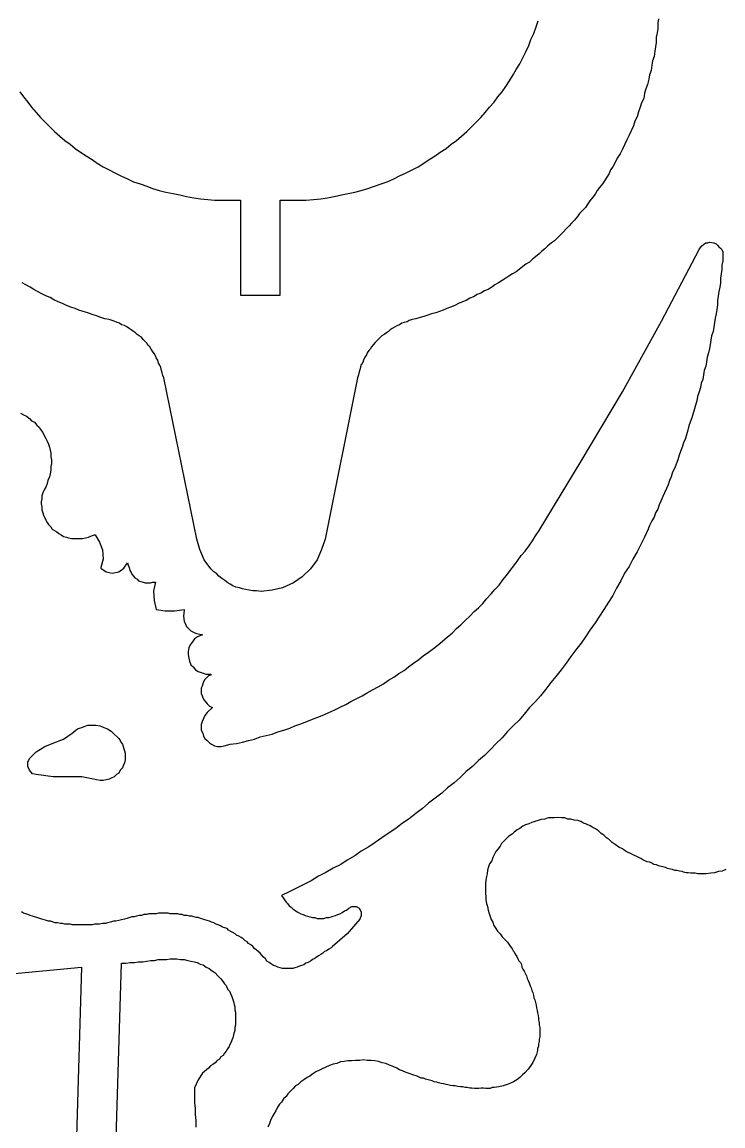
# Model space of a CAD drawing. Extents: x 2 to 225, y 2 to 117.
# Drawn here: x 110.46 to 137.07, y 33.56 to 75.49 of the extents above; entities that cross this region are included whole.
import ezdxf

# ---------------------------------------------------------------- set-up
doc = ezdxf.new("R2010")
doc.units = 0
doc.layers.add('DEFAULT_LAYER', color=1, linetype='CONTINUOUS')

msp = doc.modelspace()

# ---------------------------------------------------------------- linework, layer by layer
at = {"layer": 'DEFAULT_LAYER'}
for points in [[(110.373, 72.847), (110.513, 72.651), (110.681, 72.455), (110.821, 72.259), (110.989, 72.063), (111.157, 71.867), (111.325, 71.699), (111.522, 71.502), (111.69, 71.334), (111.886, 71.166), (112.082, 70.998), (112.278, 70.858), (112.474, 70.69), (112.67, 70.55), (112.894, 70.41), (113.118, 70.27), (113.314, 70.13), (113.538, 69.99), (113.762, 69.878), (113.986, 69.766), (114.21, 69.654), (114.462, 69.542), (114.686, 69.43), (114.938, 69.346), (115.191, 69.262), (115.415, 69.178), (115.667, 69.094), (115.919, 69.038), (116.199, 68.982), (116.451, 68.926), (116.703, 68.87), (116.983, 68.814), (117.235, 68.786), (117.515, 68.758), (117.767, 68.73), (118.047, 68.73), (118.748, 68.73), (118.748, 65.117), (120.26, 65.117), (120.26, 68.73), (120.96, 68.73), (121.24, 68.73), (121.52, 68.758), (121.8, 68.786), (122.052, 68.814), (122.305, 68.87), (122.585, 68.926), (122.837, 68.982), (123.089, 69.038), (123.341, 69.094), (123.593, 69.178), (123.845, 69.262), (124.097, 69.346), (124.321, 69.43), (124.573, 69.542), (124.797, 69.654), (125.049, 69.766), (125.273, 69.878), (125.497, 69.99), (125.721, 70.13), (125.918, 70.27), (126.142, 70.41), (126.338, 70.55), (126.562, 70.69), (126.758, 70.858), (126.954, 70.998), (127.15, 71.166), (127.346, 71.334), (127.514, 71.502), (127.71, 71.699), (127.878, 71.867), (128.046, 72.063), (128.214, 72.259), (128.382, 72.455), (128.522, 72.651), (128.69, 72.847), (128.83, 73.043), (128.97, 73.267), (129.11, 73.491), (129.222, 73.687), (129.362, 73.911), (129.475, 74.135), (129.587, 74.359), (129.699, 74.611), (129.783, 74.835), (129.895, 75.059), (129.979, 75.312), (130.063, 75.536)], [(134.628, 75.62), (134.6, 75.452), (134.6, 75.256), (134.572, 75.087), (134.544, 74.919), (134.544, 74.723), (134.516, 74.555), (134.488, 74.387), (134.46, 74.191), (134.404, 74.023), (134.376, 73.855), (134.348, 73.659), (134.292, 73.491), (134.264, 73.323), (134.208, 73.127), (134.152, 72.959), (134.096, 72.791), (134.068, 72.595), (133.984, 72.427), (133.928, 72.259), (133.872, 72.091), (133.816, 71.895), (133.732, 71.727), (133.676, 71.559), (133.592, 71.362), (133.508, 71.194), (133.424, 71.026), (133.34, 70.83), (133.256, 70.662), (133.172, 70.494), (133.06, 70.326), (132.975, 70.13), (132.891, 69.99), (132.807, 69.878), (132.751, 69.738), (132.667, 69.598), (132.583, 69.458), (132.499, 69.346), (132.387, 69.206), (132.303, 69.094), (132.219, 68.954), (132.135, 68.842), (132.023, 68.702), (131.939, 68.59), (131.855, 68.45), (131.743, 68.338), (131.631, 68.226), (131.547, 68.114), (131.435, 67.974), (131.323, 67.861), (131.239, 67.749), (131.127, 67.637), (131.015, 67.525), (130.903, 67.413), (130.791, 67.301), (130.679, 67.189), (130.567, 67.105), (130.427, 66.993), (130.315, 66.881), (130.203, 66.797), (130.091, 66.685), (129.951, 66.573), (129.839, 66.489), (129.727, 66.377), (129.587, 66.293), (129.475, 66.209), (129.334, 66.097), (129.222, 66.013), (129.082, 65.929), (128.942, 65.845), (128.83, 65.761), (128.69, 65.677), (128.55, 65.593), (128.41, 65.509), (128.298, 65.425), (128.158, 65.341), (128.018, 65.285), (127.878, 65.201), (127.738, 65.145), (127.598, 65.061), (127.458, 65.005), (127.318, 64.921), (127.178, 64.865), (127.038, 64.809), (126.898, 64.725), (126.73, 64.669), (126.59, 64.613), (126.45, 64.557), (126.31, 64.501), (126.17, 64.445), (126.002, 64.417), (125.862, 64.361), (125.721, 64.304), (125.581, 64.276), (125.413, 64.22), (125.273, 64.192), (125.161, 64.164), (125.077, 64.108), (124.965, 64.08), (124.881, 64.052), (124.797, 63.996), (124.713, 63.968), (124.629, 63.912), (124.517, 63.856), (124.433, 63.8), (124.377, 63.744), (124.293, 63.688), (124.209, 63.632), (124.125, 63.576), (124.069, 63.52), (123.985, 63.436), (123.929, 63.38), (123.873, 63.324), (123.789, 63.24), (123.733, 63.156), (123.677, 63.072), (123.621, 63.016), (123.565, 62.932), (123.537, 62.848), (123.481, 62.764), (123.425, 62.652), (123.397, 62.568), (123.341, 62.484), (123.313, 62.4), (123.285, 62.288), (123.257, 62.204), (123.229, 62.092), (123.201, 61.98), (121.968, 55.846), (121.828, 55.454), (121.66, 55.062), (121.408, 54.726), (121.1, 54.418), (120.764, 54.194), (120.344, 53.998), (119.952, 53.914), (119.532, 53.858), (119.364, 53.886), (119.224, 53.886), (119.084, 53.914), (118.944, 53.942), (118.832, 53.97), (118.72, 53.998), (118.579, 54.026), (118.467, 54.082), (118.355, 54.138), (118.271, 54.194), (118.159, 54.278), (118.047, 54.362), (117.935, 54.446), (117.851, 54.53), (117.739, 54.614), (117.627, 54.726), (117.375, 55.062), (117.207, 55.454), (117.095, 55.846), (115.835, 61.98), (115.807, 62.064), (115.779, 62.176), (115.751, 62.26), (115.723, 62.372), (115.695, 62.456), (115.639, 62.54), (115.611, 62.652), (115.555, 62.736), (115.527, 62.82), (115.471, 62.904), (115.415, 62.988), (115.359, 63.072), (115.303, 63.156), (115.247, 63.212), (115.191, 63.296), (115.107, 63.38), (115.051, 63.436), (114.994, 63.52), (114.91, 63.576), (114.826, 63.632), (114.77, 63.688), (114.686, 63.744), (114.602, 63.8), (114.518, 63.856), (114.434, 63.912), (114.35, 63.968), (114.238, 63.996), (114.154, 64.052), (114.07, 64.08), (113.958, 64.136), (113.874, 64.164), (113.762, 64.192), (113.594, 64.22), (113.454, 64.276), (113.286, 64.333), (113.118, 64.389), (112.95, 64.445), (112.782, 64.501), (112.614, 64.557), (112.474, 64.613), (112.306, 64.669), (112.138, 64.725), (111.998, 64.809), (111.83, 64.865), (111.662, 64.949), (111.522, 65.033), (111.353, 65.089), (111.213, 65.173), (111.045, 65.257), (110.905, 65.341), (110.765, 65.425), (110.597, 65.509), (110.457, 65.593)], [(110.401, 60.633), (110.513, 60.577), (110.625, 60.521), (110.737, 60.437), (110.821, 60.353), (110.933, 60.297), (111.017, 60.185), (111.101, 60.101), (111.157, 60.017), (111.241, 59.905), (111.297, 59.793), (111.353, 59.681), (111.409, 59.569), (111.466, 59.457), (111.494, 59.345), (111.522, 59.233), (111.55, 59.121), (111.55, 58.981), (111.578, 58.869), (111.578, 58.729), (111.55, 58.617), (111.55, 58.477), (111.522, 58.336), (111.494, 58.224), (111.438, 58.084), (111.409, 57.972), (111.353, 57.832), (111.297, 57.72), (111.241, 57.608), (111.213, 57.496), (111.213, 57.384), (111.185, 57.272), (111.185, 57.188), (111.213, 57.076), (111.213, 56.964), (111.241, 56.852), (111.269, 56.768), (111.325, 56.656), (111.353, 56.572), (111.409, 56.488), (111.466, 56.404), (111.55, 56.32), (111.606, 56.236), (111.69, 56.18), (111.774, 56.124), (111.858, 56.068), (111.942, 56.012), (112.026, 55.956), (112.138, 55.928), (112.222, 55.9), (112.334, 55.872), (112.446, 55.872), (112.53, 55.872), (112.642, 55.872), (112.754, 55.872), (112.866, 55.9), (112.978, 55.928), (113.09, 55.984), (113.202, 56.012), (113.23, 56.012), (113.398, 55.732), (113.51, 55.452), (113.538, 55.088), (113.454, 54.78), (113.454, 54.751), (113.65, 54.611), (113.874, 54.555), (114.126, 54.611), (114.322, 54.751), (114.462, 54.948), (114.49, 54.864), (114.518, 54.78), (114.546, 54.667), (114.602, 54.583), (114.63, 54.527), (114.686, 54.443), (114.742, 54.387), (114.826, 54.331), (114.882, 54.275), (114.966, 54.247), (115.051, 54.219), (115.135, 54.191), (115.219, 54.191), (115.331, 54.191), (115.415, 54.219), (115.527, 54.219), (115.443, 53.883), (115.471, 53.519), (115.555, 53.183), (115.891, 53.127), (116.255, 53.127), (116.619, 53.183), (116.619, 53.155), (116.591, 52.931), (116.619, 52.735), (116.703, 52.539), (116.871, 52.371), (117.039, 52.287), (117.263, 52.231), (117.291, 52.231), (117.291, 52.203), (117.263, 52.203), (117.207, 52.175), (117.123, 52.147), (117.011, 52.063), (116.927, 51.951), (116.843, 51.839), (116.787, 51.727), (116.759, 51.587), (116.759, 51.475), (116.787, 51.335), (116.815, 51.223), (116.871, 51.082), (116.955, 50.998), (117.039, 50.886), (117.151, 50.83), (117.291, 50.774), (117.375, 50.746), (117.431, 50.718), (117.515, 50.718), (117.627, 50.718), (117.627, 50.69), (117.543, 50.662), (117.487, 50.606), (117.403, 50.522), (117.347, 50.438), (117.319, 50.354), (117.291, 50.27), (117.263, 50.186), (117.263, 50.102), (117.263, 49.99), (117.291, 49.906), (117.319, 49.822), (117.375, 49.738), (117.431, 49.654), (117.487, 49.598), (117.571, 49.514), (117.683, 49.458), (117.487, 49.262), (117.403, 49.15), (117.347, 49.038), (117.291, 48.926), (117.263, 48.814), (117.263, 48.702), (117.263, 48.59), (117.319, 48.478), (117.347, 48.366), (117.403, 48.282), (117.487, 48.198), (117.571, 48.114), (117.655, 48.058), (117.767, 48.002), (117.879, 47.974), (118.019, 47.974), (118.131, 48.002), (118.355, 48.058), (118.607, 48.086), (118.832, 48.142), (119.056, 48.198), (119.28, 48.254), (119.504, 48.338), (119.728, 48.394), (119.952, 48.45), (120.176, 48.534), (120.4, 48.59), (120.624, 48.674), (120.82, 48.758), (121.044, 48.842), (121.268, 48.926), (121.492, 49.01), (121.688, 49.094), (121.912, 49.178), (122.108, 49.262), (122.333, 49.374), (122.557, 49.486), (122.753, 49.57), (122.949, 49.682), (123.173, 49.794), (123.369, 49.906), (123.565, 50.018), (123.761, 50.13), (123.985, 50.242), (124.181, 50.354), (124.377, 50.494), (124.573, 50.606), (124.769, 50.746), (124.965, 50.858), (125.133, 50.998), (125.329, 51.138), (125.525, 51.279), (125.693, 51.419), (125.89, 51.559), (126.086, 51.699), (126.254, 51.839), (126.422, 51.979), (126.618, 52.147), (126.786, 52.287), (126.954, 52.455), (127.122, 52.595), (127.29, 52.763), (127.458, 52.931), (127.626, 53.099), (127.794, 53.239), (127.962, 53.407), (128.102, 53.603), (128.27, 53.771), (128.41, 53.939), (128.578, 54.107), (128.718, 54.303), (128.858, 54.471), (128.998, 54.667), (129.138, 54.836), (129.278, 55.032), (129.418, 55.228), (129.559, 55.396), (129.699, 55.592), (129.839, 55.788), (129.951, 55.984), (130.091, 56.18), (131.687, 58.813), (133.256, 61.445), (134.74, 64.134), (136.168, 66.851), (136.168, 66.851), (136.224, 66.935), (136.28, 66.991), (136.336, 67.047), (136.42, 67.103), (136.504, 67.103), (136.56, 67.131), (136.729, 67.103), (136.813, 67.075), (136.869, 67.019), (136.925, 66.963), (136.981, 66.907), (137.037, 66.851), (137.065, 66.767), (137.065, 66.683), (137.065, 66.599), (137.065, 66.431), (137.037, 66.263), (137.037, 66.095), (137.009, 65.927), (136.981, 65.759), (136.981, 65.591), (136.953, 65.422), (136.925, 65.254), (136.897, 65.086), (136.869, 64.918), (136.869, 64.75), (136.841, 64.582), (136.813, 64.414), (136.785, 64.246), (136.757, 64.078), (136.729, 63.91), (136.701, 63.742), (136.645, 63.574), (136.616, 63.406), (136.588, 63.238), (136.56, 63.098), (136.532, 62.93), (136.476, 62.762), (136.448, 62.594), (136.42, 62.426), (136.364, 62.258), (136.336, 62.09), (136.308, 61.921), (136.252, 61.781), (136.224, 61.613), (136.168, 61.445), (136.112, 61.277), (136.084, 61.109), (136.028, 60.941), (136, 60.801), (135.944, 60.633), (135.888, 60.465), (135.832, 60.297), (135.776, 60.157), (135.748, 59.989), (135.692, 59.821), (135.636, 59.653), (135.58, 59.513), (135.524, 59.345), (135.468, 59.177), (135.412, 59.037), (135.356, 58.869), (135.3, 58.701), (135.244, 58.561), (135.16, 58.393), (135.104, 58.224), (135.048, 58.084), (134.992, 57.916), (134.936, 57.776), (134.852, 57.608), (134.796, 57.468), (134.712, 57.3), (134.656, 57.16), (134.6, 56.992), (134.516, 56.852), (134.46, 56.684), (134.376, 56.544), (134.292, 56.376), (134.236, 56.236), (134.096, 55.928), (133.956, 55.648), (133.816, 55.368), (133.648, 55.088), (133.508, 54.808), (133.34, 54.555), (133.2, 54.275), (133.031, 53.995), (132.891, 53.715), (132.723, 53.463), (132.555, 53.183), (132.387, 52.931), (132.219, 52.679), (132.023, 52.399), (131.855, 52.147), (131.687, 51.895), (131.491, 51.643), (131.295, 51.391), (131.127, 51.138), (130.931, 50.886), (130.735, 50.634), (130.539, 50.41), (130.343, 50.158), (130.147, 49.906), (129.951, 49.682), (129.727, 49.458), (129.531, 49.206), (129.334, 48.982), (129.11, 48.758), (128.886, 48.534), (128.69, 48.31), (128.466, 48.086), (128.242, 47.862), (128.018, 47.638), (127.794, 47.441), (127.57, 47.217), (127.318, 47.021), (127.094, 46.797), (126.87, 46.601), (126.618, 46.405), (126.394, 46.209), (126.142, 46.013), (125.89, 45.817), (125.665, 45.621), (125.413, 45.425), (125.161, 45.229), (124.909, 45.061), (124.657, 44.865), (124.405, 44.697), (124.125, 44.501), (123.873, 44.333), (123.621, 44.165), (123.341, 43.997), (123.089, 43.828), (122.809, 43.66), (122.557, 43.492), (122.277, 43.352), (121.996, 43.184), (121.716, 43.044), (121.436, 42.876), (121.156, 42.736), (120.876, 42.596), (120.596, 42.456), (120.316, 42.316), (120.372, 42.232), (120.428, 42.148), (120.484, 42.064), (120.54, 42.008), (120.596, 41.924), (120.68, 41.868), (120.736, 41.812), (120.82, 41.756), (120.904, 41.7), (120.96, 41.672), (121.044, 41.616), (121.128, 41.588), (121.212, 41.56), (121.296, 41.532), (121.38, 41.504), (121.492, 41.476), (121.576, 41.476), (121.66, 41.448), (121.744, 41.448), (121.828, 41.448), (121.912, 41.448), (122.024, 41.476), (122.108, 41.476), (122.192, 41.504), (122.277, 41.532), (122.361, 41.56), (122.445, 41.588), (122.529, 41.616), (122.613, 41.672), (122.697, 41.728), (122.781, 41.756), (122.865, 41.84), (122.977, 41.896), (123.145, 41.896), (123.257, 41.84), (123.341, 41.7), (123.341, 41.56), (123.285, 41.42), (122.809, 40.86), (122.249, 40.384), (122.192, 40.327), (122.108, 40.271), (122.024, 40.215), (121.94, 40.187), (121.884, 40.131), (121.8, 40.075), (121.716, 40.019), (121.632, 39.963), (121.548, 39.907), (121.492, 39.879), (121.408, 39.823), (121.324, 39.767), (121.24, 39.739), (121.156, 39.683), (121.072, 39.655), (120.988, 39.627), (120.904, 39.599), (120.82, 39.571), (120.736, 39.543), (120.652, 39.543), (120.568, 39.543), (120.484, 39.543), (120.4, 39.543), (120.344, 39.543), (120.26, 39.571), (120.176, 39.599), (120.092, 39.627), (120.008, 39.655), (119.924, 39.711), (119.84, 39.767), (119.756, 39.823), (119.7, 39.907), (119.616, 39.991), (119.56, 40.047), (119.504, 40.131), (119.42, 40.187), (119.364, 40.243), (119.28, 40.299), (119.224, 40.384), (119.14, 40.44), (119.056, 40.496), (119, 40.552), (118.916, 40.608), (118.86, 40.664), (118.776, 40.72), (118.692, 40.776), (118.607, 40.804), (118.551, 40.86), (118.467, 40.916), (118.383, 40.944), (118.299, 41), (118.243, 41.056), (118.159, 41.084), (118.075, 41.112), (117.991, 41.168), (117.907, 41.196), (117.823, 41.224), (117.739, 41.28), (117.655, 41.308), (117.571, 41.336), (117.487, 41.364), (117.403, 41.392), (117.319, 41.42), (117.235, 41.448), (117.151, 41.476), (117.067, 41.476), (116.983, 41.504), (116.899, 41.532), (116.815, 41.532), (116.731, 41.56), (116.619, 41.56), (116.535, 41.588), (116.451, 41.588), (116.367, 41.616), (116.283, 41.616), (116.171, 41.616), (116.087, 41.616), (116.003, 41.644), (115.919, 41.644), (115.835, 41.644), (115.723, 41.644), (115.639, 41.644), (115.555, 41.616), (115.471, 41.616), (115.359, 41.616), (115.275, 41.616), (115.191, 41.588), (115.079, 41.588), (114.994, 41.56), (114.91, 41.56), (114.798, 41.532), (114.714, 41.504), (114.63, 41.504), (114.546, 41.476), (114.434, 41.448), (114.35, 41.42), (114.238, 41.392), (114.126, 41.364), (114.014, 41.336), (113.93, 41.336), (113.818, 41.308), (113.706, 41.28), (113.622, 41.252), (113.51, 41.252), (113.398, 41.224), (113.314, 41.224), (113.202, 41.224), (113.118, 41.196), (113.006, 41.196), (112.922, 41.196), (112.81, 41.196), (112.726, 41.196), (112.642, 41.196), (112.53, 41.196), (112.446, 41.196), (112.362, 41.196), (112.278, 41.224), (112.166, 41.224), (112.082, 41.224), (111.998, 41.252), (111.914, 41.252), (111.802, 41.28), (111.718, 41.28), (111.634, 41.308), (111.55, 41.336), (111.466, 41.336), (111.381, 41.364), (111.297, 41.392), (111.213, 41.42), (111.129, 41.448), (111.017, 41.476), (110.933, 41.504), (110.849, 41.532), (110.765, 41.56), (110.681, 41.588), (110.597, 41.616), (110.513, 41.644), (110.429, 41.7)], [(137.185, 43.3), (137.047, 43.241), (136.908, 43.221), (136.749, 43.181), (136.611, 43.162), (136.433, 43.142), (136.274, 43.142), (136.195, 43.142), (136.116, 43.142), (136.017, 43.162), (135.937, 43.162), (135.858, 43.162), (135.759, 43.181), (135.68, 43.181), (135.581, 43.201), (135.522, 43.221), (135.423, 43.241), (135.324, 43.261), (135.244, 43.261), (135.165, 43.3), (135.066, 43.32), (134.967, 43.34), (134.888, 43.379), (134.789, 43.399), (134.729, 43.419), (134.63, 43.439), (134.551, 43.478), (134.452, 43.498), (134.373, 43.538), (134.294, 43.577), (134.195, 43.597), (134.115, 43.637), (134.036, 43.676), (133.957, 43.716), (133.878, 43.756), (133.799, 43.795), (133.719, 43.835), (133.64, 43.874), (133.561, 43.914), (133.482, 43.954), (133.403, 43.993), (133.323, 44.033), (133.264, 44.092), (133.125, 44.152), (132.987, 44.251), (132.868, 44.33), (132.769, 44.429), (132.65, 44.508), (132.551, 44.607), (132.452, 44.667), (132.353, 44.766), (132.234, 44.845), (132.135, 44.904), (132.036, 44.964), (131.897, 45.023), (131.779, 45.063), (131.68, 45.122), (131.561, 45.162), (131.422, 45.182), (131.303, 45.221), (131.184, 45.221), (131.066, 45.261), (130.947, 45.261), (130.808, 45.281), (130.669, 45.261), (130.551, 45.261), (130.432, 45.261), (130.313, 45.221), (130.174, 45.201), (130.056, 45.162), (129.937, 45.122), (129.818, 45.083), (129.699, 45.043), (129.58, 45.003), (129.481, 44.944), (129.362, 44.865), (129.263, 44.805), (129.145, 44.726), (129.065, 44.647), (128.946, 44.568), (128.847, 44.469), (128.768, 44.389), (128.669, 44.29), (128.61, 44.191), (128.531, 44.073), (128.451, 43.993), (128.392, 43.855), (128.333, 43.756), (128.293, 43.637), (128.214, 43.518), (128.174, 43.399), (128.135, 43.28), (128.115, 43.142), (128.095, 43.043), (128.075, 42.904), (128.055, 42.765), (128.055, 42.647), (128.055, 42.528), (128.055, 42.409), (128.075, 42.27), (128.075, 42.151), (128.095, 42.013), (128.135, 41.894), (128.154, 41.755), (128.194, 41.637), (128.234, 41.518), (128.273, 41.399), (128.333, 41.3), (128.372, 41.181), (128.451, 41.062), (128.511, 40.963), (128.61, 40.864), (128.689, 40.745), (128.768, 40.666), (128.887, 40.547), (128.966, 40.429), (129.065, 40.29), (129.105, 40.211), (129.145, 40.171), (129.184, 40.092), (129.244, 39.993), (129.283, 39.914), (129.323, 39.834), (129.382, 39.775), (129.422, 39.696), (129.442, 39.597), (129.481, 39.517), (129.521, 39.438), (129.58, 39.339), (129.62, 39.26), (129.64, 39.161), (129.679, 39.082), (129.719, 39.003), (129.758, 38.884), (129.798, 38.805), (129.818, 38.706), (129.858, 38.626), (129.877, 38.527), (129.897, 38.428), (129.937, 38.349), (129.957, 38.25), (129.976, 38.151), (129.996, 38.052), (130.016, 37.953), (130.036, 37.854), (130.056, 37.755), (130.075, 37.656), (130.075, 37.577), (130.095, 37.478), (130.095, 37.398), (130.115, 37.299), (130.115, 37.22), (130.115, 37.101), (130.115, 37.022), (130.115, 36.943), (130.095, 36.844), (130.095, 36.765), (130.075, 36.666), (130.075, 36.586), (130.036, 36.507), (130.036, 36.428), (129.996, 36.27), (129.937, 36.131), (129.858, 35.972), (129.778, 35.854), (129.679, 35.715), (129.56, 35.596), (129.461, 35.497), (129.362, 35.398), (129.244, 35.319), (129.125, 35.24), (128.986, 35.18), (128.847, 35.121), (128.729, 35.081), (128.57, 35.042), (128.392, 35.022), (128.313, 35.022), (128.234, 34.982), (128.154, 34.982), (128.075, 34.982), (127.976, 35.002), (127.897, 35.002), (127.798, 34.982), (127.719, 34.982), (127.639, 34.982), (127.54, 35.002), (127.461, 35.002), (127.362, 35.022), (127.283, 35.022), (127.184, 35.042), (127.105, 35.042), (127.006, 35.061), (126.907, 35.081), (126.827, 35.081), (126.728, 35.101), (126.629, 35.121), (126.57, 35.141), (126.471, 35.161), (126.372, 35.18), (126.273, 35.2), (126.213, 35.22), (126.114, 35.24), (126.035, 35.279), (125.936, 35.299), (125.877, 35.319), (125.778, 35.339), (125.699, 35.378), (125.619, 35.378), (125.54, 35.418), (125.461, 35.458), (125.302, 35.497), (125.164, 35.557), (125.045, 35.596), (124.906, 35.656), (124.788, 35.695), (124.689, 35.755), (124.55, 35.814), (124.411, 35.873), (124.273, 35.933), (124.134, 35.953), (123.995, 36.012), (123.857, 36.032), (123.718, 36.052), (123.56, 36.052), (123.421, 36.072), (123.282, 36.052), (123.124, 36.052), (122.985, 36.032), (122.827, 36.032), (122.688, 36.012), (122.55, 35.992), (122.411, 35.933), (122.272, 35.913), (122.134, 35.854), (121.995, 35.794), (121.856, 35.735), (121.757, 35.675), (121.619, 35.616), (121.5, 35.537), (121.381, 35.458), (121.282, 35.398), (121.163, 35.319), (121.045, 35.24), (120.945, 35.141), (120.846, 35.081), (120.747, 34.982), (120.648, 34.883), (120.549, 34.784), (120.49, 34.685), (120.391, 34.586), (120.312, 34.467), (120.233, 34.388), (120.153, 34.269), (120.094, 34.131), (120.034, 34.032), (119.955, 33.913), (119.896, 33.774), (119.856, 33.655), (119.797, 33.517)], [(114.032, 33.101), (114.228, 39.739), (114.396, 39.739), (114.564, 39.767), (114.732, 39.767), (114.872, 39.795), (115.04, 39.795), (115.18, 39.823), (115.349, 39.851), (115.489, 39.851), (115.629, 39.879), (115.797, 39.879), (115.937, 39.879), (116.077, 39.907), (116.217, 39.907), (116.329, 39.907), (116.469, 39.879), (116.609, 39.879), (116.749, 39.851), (116.861, 39.823), (117.001, 39.795), (117.113, 39.767), (117.225, 39.711), (117.337, 39.683), (117.449, 39.599), (117.561, 39.543), (117.673, 39.459), (117.785, 39.375), (117.897, 39.263), (118.009, 39.151), (118.093, 39.039), (118.149, 38.955), (118.205, 38.899), (118.233, 38.815), (118.289, 38.731), (118.345, 38.675), (118.373, 38.591), (118.429, 38.479), (118.457, 38.367), (118.485, 38.283), (118.513, 38.171), (118.541, 38.086), (118.541, 37.974), (118.569, 37.89), (118.569, 37.778), (118.569, 37.666), (118.569, 37.582), (118.569, 37.498), (118.569, 37.386), (118.541, 37.302), (118.541, 37.19), (118.513, 37.106), (118.485, 37.022), (118.457, 36.91), (118.429, 36.826), (118.401, 36.742), (118.345, 36.658), (118.317, 36.574), (118.261, 36.49), (118.205, 36.406), (118.149, 36.322), (118.093, 36.238), (118.009, 36.182), (117.953, 36.098), (117.869, 36.042), (117.785, 35.958), (117.701, 35.902), (117.617, 35.846), (117.533, 35.762), (117.309, 35.566), (117.141, 35.314), (117.001, 35.006), (117.001, 34.698), (117.001, 34.445), (117.029, 34.221), (117.029, 33.997), (117.057, 33.773), (117.057, 33.521)], [(109.495, 39.291), (112.716, 39.599), (112.52, 33.157)]]:
    msp.add_lwpolyline(points, dxfattribs=at)
msp.add_lwpolyline([(114.378, 47.722), (114.378, 47.61), (114.378, 47.469), (114.35, 47.357), (114.294, 47.245), (114.266, 47.161), (114.182, 47.077), (114.126, 46.965), (114.042, 46.909), (113.958, 46.825), (113.846, 46.769), (113.762, 46.741), (113.65, 46.713), (113.538, 46.685), (113.426, 46.685), (113.286, 46.713), (113.174, 46.741), (112.726, 46.825), (112.25, 46.825), (111.634, 46.825), (110.989, 46.909), (110.849, 46.937), (110.737, 47.077), (110.681, 47.217), (110.681, 47.385), (110.737, 47.525), (110.989, 47.778), (111.325, 47.974), (111.662, 48.114), (112.026, 48.254), (112.362, 48.478), (112.418, 48.534), (112.502, 48.59), (112.558, 48.646), (112.642, 48.674), (112.726, 48.702), (112.81, 48.73), (112.95, 48.786), (113.118, 48.786), (113.258, 48.786), (113.426, 48.758), (113.566, 48.702), (113.706, 48.646), (113.846, 48.562), (113.958, 48.45), (114.07, 48.338), (114.126, 48.282), (114.182, 48.198), (114.21, 48.142), (114.266, 48.058), (114.294, 47.974), (114.322, 47.89), (114.35, 47.806), (114.378, 47.722)], close=True, dxfattribs=at)

doc.saveas('drawing.dxf')
